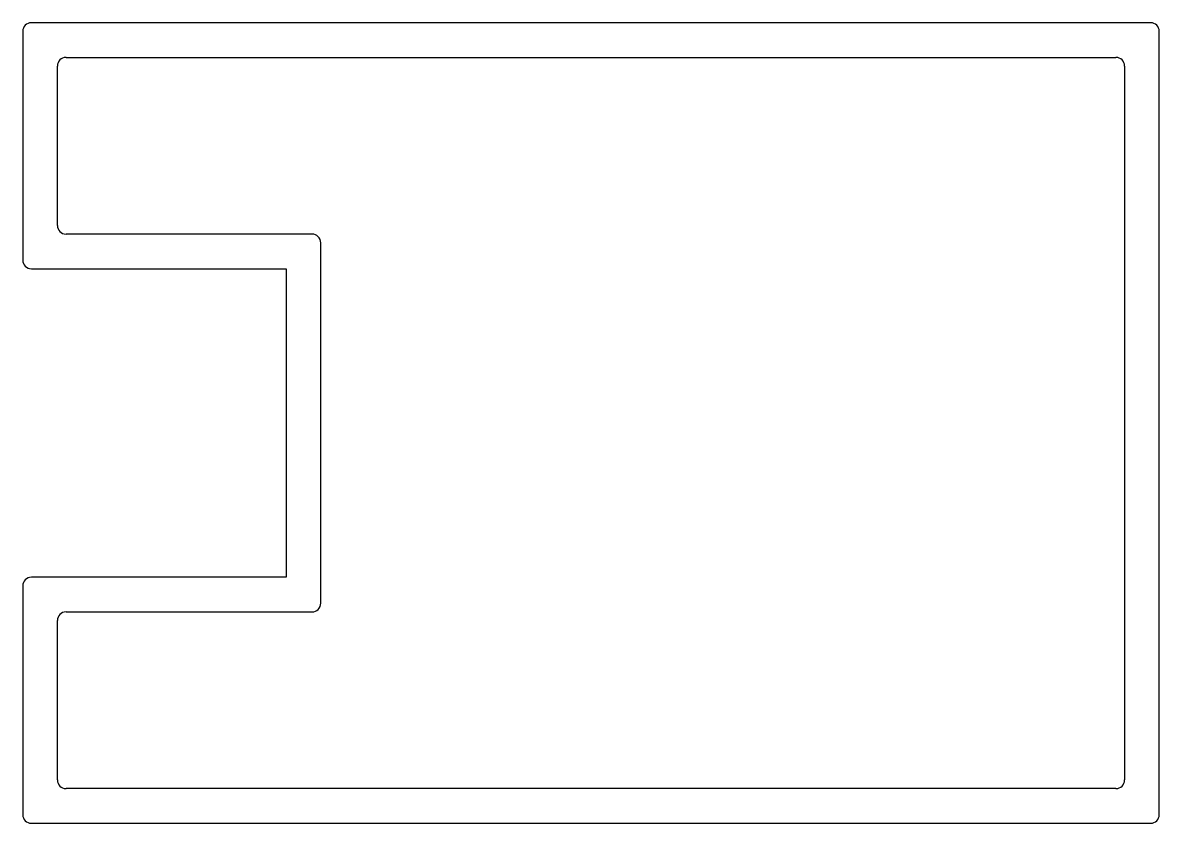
# Model space of a CAD drawing. Extents: x 3050.6 to 3116.2, y 1297.9 to 1344.1.
import ezdxf

# ---------------------------------------------------------------- set-up
doc = ezdxf.new("R2010")
doc.units = 0
doc.layers.get('0').update_dxf_attribs({"linetype": 'CONTINUOUS'})

msp = doc.modelspace()

# ---------------------------------------------------------------- linework, layer by layer
for p, q in [((3050.554, 1343.643), (3050.554, 1330.443)), ((3115.654, 1344.143), (3051.054, 1344.143)), ((3116.154, 1298.443), (3116.154, 1343.643)), ((3052.554, 1332.443), (3052.554, 1341.643)), ((3053.054, 1342.143), (3113.654, 1342.143)), ((3114.154, 1341.643), (3114.154, 1300.443)), ((3067.254, 1331.943), (3053.054, 1331.943)), ((3067.754, 1310.643), (3067.754, 1331.443)), ((3051.054, 1329.943), (3065.754, 1329.943)), ((3065.754, 1329.943), (3065.754, 1312.143)), ((3065.754, 1312.143), (3051.054, 1312.143)), ((3050.554, 1311.643), (3050.554, 1298.443)), ((3053.054, 1310.143), (3067.254, 1310.143)), ((3052.554, 1300.443), (3052.554, 1309.643)), ((3113.654, 1299.943), (3053.054, 1299.943)), ((3051.054, 1297.943), (3115.654, 1297.943))]:
    msp.add_line(p, q)
for centre, start, end in [((3051.054, 1343.643), 90, 180), ((3115.654, 1343.643), 0, 90), ((3053.054, 1341.643), 90, 180), ((3113.654, 1341.643), 0, 90), ((3053.054, 1332.443), 180, 270), ((3067.254, 1331.443), 0, 90), ((3051.054, 1330.443), 180, 270), ((3051.054, 1311.643), 90, 180), ((3053.054, 1309.643), 90, 180), ((3067.254, 1310.643), 270, 0), ((3053.054, 1300.443), 180, 270), ((3113.654, 1300.443), 270, 0), ((3051.054, 1298.443), 180, 270), ((3115.654, 1298.443), 270, 0)]:
    msp.add_arc(centre, 0.5, start, end)

doc.saveas('drawing.dxf')
